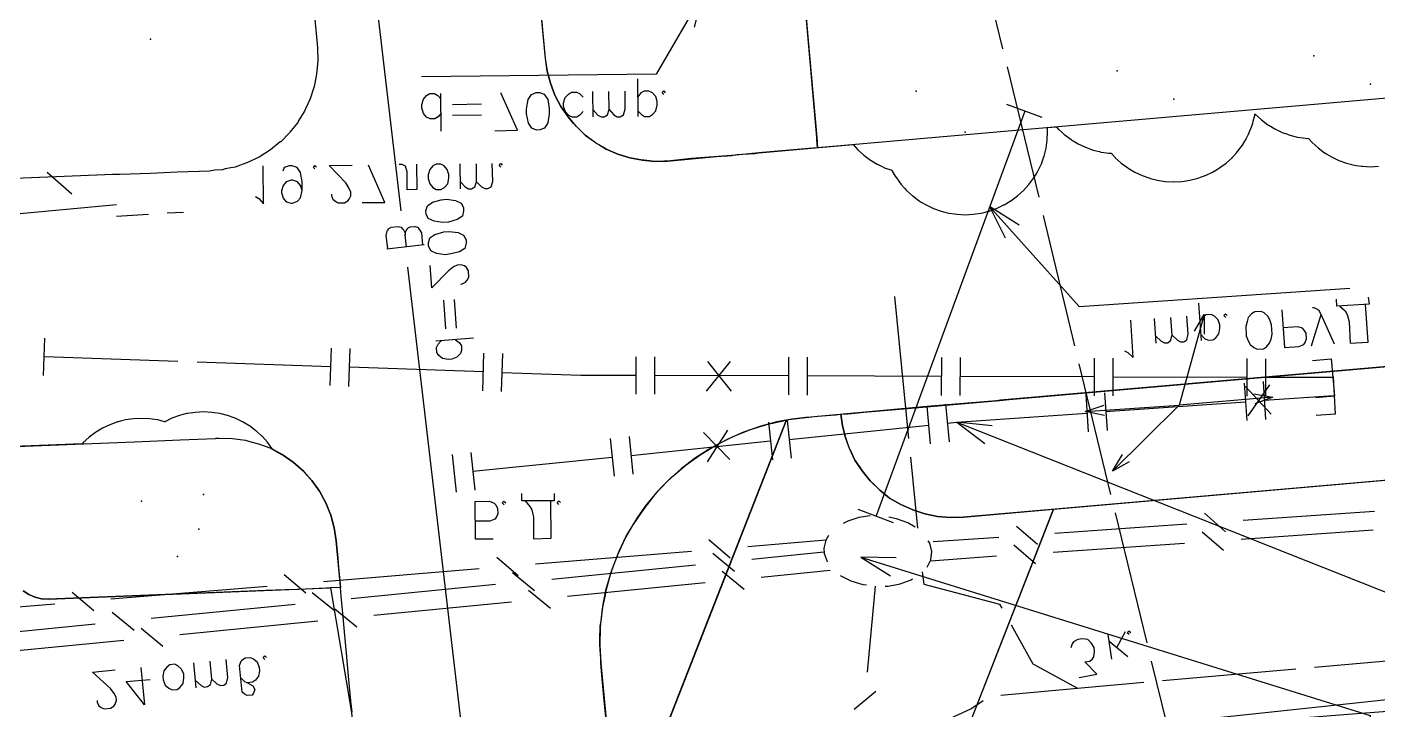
# Model space of a CAD drawing. Header units: metres. Extents: x 131 to 658, y 22 to 173.
# Drawn here: x 473.25 to 510.84, y 67.58 to 86.58 of the extents above; entities that cross this region are included whole.
import ezdxf

# ---------------------------------------------------------------- set-up
doc = ezdxf.new("R2010")
doc.units = ezdxf.units.M
for name, color, linetype in [('BUILDING', 7, 'Continuous'), ('ELECTR_CABLE', 7, 'Continuous'), ('ELECTR_CABLE_COMM', 7, 'Continuous'), ('GAS', 7, 'Continuous'), ('GRASS', 7, 'Continuous'), ('OVERHEAD_POWER_LINE', 7, 'Continuous'), ('ROAD', 7, 'Continuous'), ('SEWER', 7, 'Continuous'), ('SIDEWALK_PATH', 7, 'Continuous'), ('TREE', 7, 'Continuous'), ('WATER_PIPELINE', 7, 'Continuous')]:
    doc.layers.add(name, color=color, linetype=linetype)

msp = doc.modelspace()

# ---------------------------------------------------------------- linework, layer by layer
at = {"layer": 'BUILDING'}
msp.add_lwpolyline([(515.709, 48.254), (501.074, 46.691), (498.951, 66.577), (599.188, 77.278)], dxfattribs=at)
at = {"layer": 'ELECTR_CABLE'}
for points in [[(497.401, 79.083), (497.79, 75.132)], [(497.845, 74.611), (498.045, 72.636)], [(498.178, 71.426), (498.222, 71.082), (498.222, 71.082), (499.277, 70.805), (499.277, 70.805), (500.331, 70.527), (500.331, 70.527), (500.397, 70.416)], [(500.653, 69.95), (501.252, 68.863), (501.252, 68.863), (502.495, 68.186)], [(502.55, 68.486), (503.038, 68.574), (503.038, 68.574), (502.706, 68.918), (502.706, 68.918), (502.839, 68.94), (502.839, 68.94), (502.916, 69.007), (502.916, 69.007), (502.95, 69.063), (502.95, 69.063), (502.972, 69.218), (502.972, 69.218), (502.961, 69.318), (502.961, 69.318), (502.883, 69.451), (502.883, 69.451), (502.783, 69.54), (502.783, 69.54), (502.639, 69.562), (502.639, 69.562), (502.506, 69.54), (502.506, 69.54), (502.384, 69.473), (502.384, 69.473), (502.35, 69.418), (502.35, 69.418), (502.317, 69.307)], [(503.46, 68.996), (503.349, 69.684)], [(503.593, 69.318), (503.837, 69.762)], [(503.937, 69.684), (503.893, 69.717), (503.893, 69.717), (503.926, 69.784), (503.926, 69.784), (503.982, 69.739)], [(503.904, 69.063), (503.382, 69.484)], [(509.097, 68.774), (512.804, 69.096)], [(504.869, 68.397), (508.576, 68.73)], [(500.364, 67.997), (502.495, 68.186), (502.495, 68.186), (504.348, 68.352)], [(498.555, 64.302), (498.489, 65.101), (498.489, 65.101), (498.378, 66.41), (498.378, 66.41), (498.844, 67.298), (498.844, 67.298), (499.532, 67.609), (499.532, 67.609), (499.876, 67.842)]]:
    msp.add_lwpolyline(points, dxfattribs=at)
at = {"layer": 'ELECTR_CABLE_COMM'}
for points in [[(500.42, 85.974), (499.543, 89.603)], [(501.429, 81.846), (500.553, 85.475)], [(501.03, 84.243), (496.891, 72.98)], [(501.518, 84.065), (500.531, 84.432)], [(500.875, 81.069), (500.053, 81.591), (500.053, 81.591), (502.55, 78.806), (502.55, 78.806), (510.085, 79.316)], [(500.053, 81.591), (500.486, 80.714)], [(502.428, 77.718), (501.551, 81.336)], [(510.595, 79.072), (510.618, 78.872), (510.618, 78.872), (509.719, 78.817), (509.719, 78.817), (509.708, 79.016)], [(505.957, 77.862), (505.879, 78.905)], [(505.946, 78.018), (506.035, 77.918), (506.035, 77.918), (506.134, 77.873), (506.134, 77.873), (506.268, 77.884), (506.268, 77.884), (506.356, 77.94), (506.356, 77.94), (506.434, 78.051), (506.434, 78.051), (506.467, 78.195), (506.467, 78.195), (506.467, 78.295), (506.467, 78.295), (506.412, 78.439), (506.412, 78.439), (506.312, 78.539), (506.312, 78.539), (506.223, 78.584), (506.223, 78.584), (506.079, 78.572), (506.079, 78.572), (506.001, 78.517), (506.001, 78.517), (505.913, 78.417)], [(506.634, 78.506), (506.578, 78.561), (506.578, 78.561), (506.623, 78.606), (506.623, 78.606), (506.667, 78.561)], [(507.499, 77.618), (507.677, 77.629), (507.677, 77.629), (507.766, 77.685), (507.766, 77.685), (507.843, 77.785), (507.843, 77.785), (507.888, 77.896), (507.888, 77.896), (507.921, 78.04), (507.921, 78.04), (507.899, 78.295), (507.899, 78.295), (507.854, 78.439), (507.854, 78.439), (507.799, 78.539), (507.799, 78.539), (507.699, 78.628), (507.699, 78.628), (507.61, 78.672), (507.61, 78.672), (507.433, 78.661), (507.433, 78.661), (507.344, 78.606), (507.344, 78.606), (507.255, 78.506), (507.255, 78.506), (507.222, 78.395), (507.222, 78.395), (507.189, 78.251), (507.189, 78.251), (507.2, 77.995), (507.2, 77.995), (507.255, 77.851), (507.255, 77.851), (507.311, 77.751), (507.311, 77.751), (507.411, 77.663), (507.411, 77.663), (507.499, 77.618)], [(508.187, 78.717), (508.265, 77.663), (508.265, 77.663), (508.664, 77.696), (508.664, 77.696), (508.798, 77.751), (508.798, 77.751), (508.842, 77.807), (508.842, 77.807), (508.875, 77.907), (508.875, 77.907), (508.864, 78.062), (508.864, 78.062), (508.809, 78.151), (508.809, 78.151), (508.764, 78.206), (508.764, 78.206), (508.631, 78.24), (508.631, 78.24), (508.221, 78.217)], [(509.02, 77.718), (509.286, 78.584)], [(509.652, 77.762), (509.286, 78.584), (509.286, 78.584), (509.23, 78.683), (509.23, 78.683), (509.186, 78.728), (509.186, 78.728), (509.086, 78.772), (509.086, 78.772), (509.042, 78.772)], [(509.807, 78.817), (509.952, 78.683), (509.952, 78.683), (510.007, 78.584), (510.007, 78.584), (510.063, 78.384), (510.063, 78.384), (510.096, 77.785), (510.096, 77.785), (510.595, 77.818), (510.595, 77.818), (510.518, 78.872)], [(503.804, 77.574), (503.904, 77.529), (503.904, 77.529), (504.048, 77.385), (504.048, 77.385), (503.982, 78.428)], [(504.692, 77.785), (504.647, 78.473)], [(504.681, 77.984), (504.825, 77.84), (504.825, 77.84), (504.925, 77.796), (504.925, 77.796), (505.014, 77.796), (505.014, 77.796), (505.091, 77.862), (505.091, 77.862), (505.136, 78.007), (505.136, 78.007), (505.102, 78.506)], [(505.136, 78.007), (505.28, 77.873), (505.28, 77.873), (505.369, 77.829), (505.369, 77.829), (505.458, 77.829), (505.458, 77.829), (505.546, 77.884), (505.546, 77.884), (505.58, 78.04), (505.58, 78.04), (505.546, 78.539)], [(503.427, 73.579), (502.55, 77.208)], [(496.724, 72.98), (496.414, 72.935), (496.414, 72.935), (496.103, 72.835), (496.103, 72.835), (495.97, 72.769)], [(497.379, 72.791), (496.392, 73.157)], [(497.978, 72.669), (497.779, 72.791), (497.779, 72.791), (497.457, 72.902), (497.457, 72.902), (497.246, 72.946)], [(504.437, 69.451), (503.56, 73.069)], [(506.623, 72.536), (506.035, 73.057)], [(510.773, 73.102), (507.111, 72.858)], [(501.385, 72.181), (500.797, 72.691)], [(505.546, 72.747), (501.873, 72.491)], [(510.729, 72.58), (507.055, 72.325)], [(492.829, 71.803), (492.23, 72.314)], [(495.493, 72.303), (493.318, 72.125)], [(495.57, 72.436), (495.493, 72.303), (495.493, 72.303), (495.437, 72.081)], [(498.311, 71.559), (498.411, 71.759), (498.411, 71.759), (498.444, 71.992), (498.444, 71.992), (498.389, 72.225), (498.389, 72.225), (498.345, 72.292)], [(500.309, 72.38), (498.478, 72.258)], [(505.48, 72.214), (501.818, 71.959)], [(506.567, 72.014), (505.968, 72.525)], [(486.926, 71.315), (486.327, 71.826)], [(491.753, 71.992), (487.403, 71.637)], [(492.951, 71.437), (492.341, 71.937)], [(495.437, 71.97), (493.429, 71.77)], [(495.437, 72.081), (495.448, 71.937), (495.448, 71.937), (495.526, 71.715), (495.526, 71.715), (495.526, 71.704)], [(497.446, 71.815), (496.469, 71.837), (496.469, 71.837), (510.651, 67.431), (510.651, 67.431), (511.827, 54.515)], [(496.469, 71.837), (497.29, 71.315)], [(500.242, 71.859), (498.411, 71.726)], [(501.33, 71.648), (500.73, 72.17)], [(485.838, 71.504), (481.5, 71.149)], [(491.864, 71.615), (487.858, 71.215)], [(493.218, 70.938), (492.608, 71.437)], [(495.615, 71.459), (493.695, 71.271)], [(481.011, 70.827), (480.412, 71.337)], [(486.293, 71.071), (482.276, 70.672)], [(487.381, 70.894), (486.771, 71.393)], [(492.13, 71.115), (488.302, 70.738)], [(495.892, 71.326), (495.914, 71.315), (495.914, 71.315), (496.192, 71.171), (496.192, 71.171), (496.525, 71.071), (496.525, 71.071), (496.625, 71.06)], [(497.146, 71.027), (497.224, 71.027), (497.224, 71.027), (497.557, 71.093), (497.557, 71.093), (497.867, 71.204), (497.867, 71.204), (497.901, 71.226)], [(475.108, 70.339), (474.509, 70.849)], [(479.935, 71.016), (475.585, 70.66)], [(481.799, 70.35), (481.189, 70.838)], [(487.825, 70.405), (487.214, 70.905)], [(496.869, 71.027), (496.647, 68.63)], [(474.02, 70.527), (469.682, 70.172)], [(480.712, 70.516), (476.706, 70.128)], [(482.432, 69.884), (481.821, 70.383)], [(486.737, 70.583), (482.909, 70.206)], [(475.141, 69.973), (471.135, 69.573)], [(476.229, 69.795), (475.618, 70.294)], [(481.344, 70.05), (477.505, 69.673)], [(477.028, 69.351), (476.428, 69.85)], [(475.94, 69.518), (472.112, 69.14)], [(477.294, 68.142), (477.427, 68.153), (477.427, 68.153), (477.505, 68.208), (477.505, 68.208), (477.594, 68.319), (477.594, 68.319), (477.616, 68.474), (477.616, 68.474), (477.616, 68.574), (477.616, 68.574), (477.549, 68.719), (477.549, 68.719), (477.449, 68.807), (477.449, 68.807), (477.361, 68.852), (477.361, 68.852), (477.227, 68.841), (477.227, 68.841), (477.139, 68.774), (477.139, 68.774), (477.061, 68.674), (477.061, 68.674), (477.028, 68.519), (477.028, 68.519), (477.039, 68.419), (477.039, 68.419), (477.094, 68.275), (477.094, 68.275), (477.194, 68.186), (477.194, 68.186), (477.294, 68.142)], [(477.96, 68.197), (477.893, 68.896)], [(477.938, 68.397), (478.093, 68.264), (478.093, 68.264), (478.182, 68.219), (478.182, 68.219), (478.27, 68.23), (478.27, 68.23), (478.359, 68.286), (478.359, 68.286), (478.393, 68.441), (478.393, 68.441), (478.348, 68.94)], [(478.393, 68.441), (478.537, 68.308), (478.537, 68.308), (478.637, 68.264), (478.637, 68.264), (478.725, 68.275), (478.725, 68.275), (478.803, 68.33), (478.803, 68.33), (478.836, 68.486), (478.836, 68.486), (478.792, 68.985)], [(479.203, 68.474), (479.302, 68.375), (479.302, 68.375), (479.391, 68.341), (479.391, 68.341), (479.535, 68.252), (479.535, 68.252), (479.591, 68.153), (479.591, 68.153), (479.558, 68.053), (479.558, 68.053), (479.513, 67.997), (479.513, 67.997), (479.38, 67.986), (479.38, 67.986), (479.291, 68.031), (479.291, 68.031), (479.236, 68.075), (479.236, 68.075), (479.169, 68.818), (479.169, 68.818), (479.203, 68.918), (479.203, 68.918), (479.247, 68.974), (479.247, 68.974), (479.325, 69.029), (479.325, 69.029), (479.458, 69.04), (479.458, 69.04), (479.558, 69.007), (479.558, 69.007), (479.658, 68.918), (479.658, 68.918), (479.713, 68.763), (479.713, 68.763), (479.724, 68.674), (479.724, 68.674), (479.691, 68.519), (479.691, 68.519), (479.613, 68.408), (479.613, 68.408), (479.524, 68.352), (479.524, 68.352), (479.391, 68.341)], [(479.868, 68.985), (479.824, 69.029), (479.824, 69.029), (479.868, 69.085), (479.868, 69.085), (479.913, 69.04)], [(505.003, 67.132), (504.559, 68.94)], [(475.197, 67.842), (475.197, 67.798), (475.197, 67.798), (475.252, 67.698), (475.252, 67.698), (475.308, 67.653), (475.308, 67.653), (475.396, 67.609), (475.396, 67.609), (475.574, 67.631), (475.574, 67.631), (475.663, 67.687), (475.663, 67.687), (475.707, 67.742), (475.707, 67.742), (475.74, 67.842), (475.74, 67.842), (475.729, 67.942), (475.729, 67.942), (475.674, 68.042), (475.674, 68.042), (475.574, 68.175), (475.574, 68.175), (475.075, 68.63), (475.075, 68.63), (475.707, 68.696)], [(476.417, 68.763), (476.517, 67.72), (476.517, 67.72), (476.007, 68.375), (476.007, 68.375), (476.673, 68.43)], [(496.88, 68.097), (496.281, 67.598)]]:
    msp.add_lwpolyline(points, dxfattribs=at)
at = {"layer": 'GAS'}
for points in [[(473.71, 76.886), (473.743, 77.929)], [(481.688, 76.608), (481.722, 77.651)], [(482.21, 76.586), (482.243, 77.64)], [(485.938, 76.464), (485.972, 77.507)], [(486.46, 76.442), (486.493, 77.496)], [(477.449, 77.274), (473.732, 77.407)], [(481.71, 77.13), (477.982, 77.263)], [(485.961, 76.986), (482.232, 77.119)], [(490.211, 76.364), (490.211, 77.407)], [(490.732, 76.364), (490.732, 77.407)], [(492.829, 77.274), (492.164, 76.453)], [(492.197, 77.274), (492.852, 76.453)], [(494.461, 76.353), (494.461, 77.396)], [(494.982, 76.342), (494.982, 77.396)], [(498.711, 76.331), (498.722, 77.385)], [(499.232, 76.331), (499.243, 77.385)], [(502.972, 76.32), (502.972, 77.374)], [(503.493, 76.32), (503.493, 77.374)], [(507.222, 76.309), (507.222, 77.363)], [(507.743, 76.309), (507.743, 77.352)], [(509.042, 77.307), (509.563, 77.352), (509.563, 77.352), (509.652, 76.309), (509.652, 76.309), (509.131, 76.264)], [(490.211, 76.886), (488.668, 76.886), (488.668, 76.886), (486.482, 76.963)], [(494.461, 76.875), (490.732, 76.886)], [(498.711, 76.864), (494.982, 76.875)], [(502.972, 76.852), (499.243, 76.864)], [(507.222, 76.83), (503.493, 76.841)], [(507.666, 76.719), (507.732, 75.665)], [(509.608, 76.83), (507.743, 76.83)], [(509.097, 76.83), (509.619, 76.852), (509.619, 76.852), (509.674, 75.809), (509.674, 75.809), (509.142, 75.776)], [(502.728, 76.364), (502.794, 75.321)], [(503.249, 76.409), (503.327, 75.354)], [(507.144, 76.675), (507.211, 75.632)], [(507.888, 75.809), (507.178, 76.586)], [(507.255, 75.765), (507.854, 76.631)], [(507.699, 76.198), (509.641, 76.331)], [(498.3, 76.031), (498.4, 74.988)], [(498.822, 76.087), (498.922, 75.044)], [(503.283, 75.887), (507.178, 76.153)], [(493.895, 75.587), (494.006, 74.544)], [(494.416, 75.632), (494.527, 74.589)], [(498.877, 75.565), (499.143, 75.587), (499.143, 75.587), (502.761, 75.843)], [(500.12, 75.488), (499.143, 75.587), (499.143, 75.587), (514.99, 69.307), (514.99, 69.307), (516.044, 57.777)], [(499.143, 75.587), (499.92, 74.999)], [(490.011, 75.188), (490.122, 74.145)], [(492.818, 74.555), (492.086, 75.299)], [(492.197, 74.489), (492.763, 75.366)], [(494.472, 75.11), (498.356, 75.51)], [(489.489, 75.132), (489.6, 74.089)], [(490.066, 74.666), (493.95, 75.066)], [(485.084, 74.689), (485.195, 73.646)], [(485.605, 74.744), (485.716, 73.701)], [(485.661, 74.223), (489.545, 74.611)], [(486.227, 72.336), (485.739, 72.336), (485.739, 72.336), (485.727, 73.379), (485.727, 73.379), (486.127, 73.39), (486.127, 73.39), (486.26, 73.335), (486.26, 73.335), (486.305, 73.29), (486.305, 73.29), (486.349, 73.191), (486.349, 73.191), (486.36, 73.035), (486.36, 73.035), (486.316, 72.935), (486.316, 72.935), (486.271, 72.891), (486.271, 72.891), (486.138, 72.835), (486.138, 72.835), (485.727, 72.835)], [(486.538, 73.29), (486.482, 73.346), (486.482, 73.346), (486.526, 73.39), (486.526, 73.39), (486.582, 73.346)], [(487.925, 73.601), (487.925, 73.401), (487.925, 73.401), (487.026, 73.401), (487.026, 73.401), (487.026, 73.601)], [(487.115, 73.401), (487.248, 73.246), (487.248, 73.246), (487.303, 73.146), (487.303, 73.146), (487.348, 72.946), (487.348, 72.946), (487.348, 72.347), (487.348, 72.347), (487.847, 72.358), (487.847, 72.358), (487.836, 73.401)], [(488.058, 73.302), (488.013, 73.357), (488.013, 73.357), (488.058, 73.401), (488.058, 73.401), (488.102, 73.357)]]:
    msp.add_lwpolyline(points, dxfattribs=at)
at = {"layer": 'GRASS'}
for points in [[(516.854, 85.108), (509.63, 84.476), (498.012, 83.466), (495.26, 83.222), (495.237, 83.466), (495.237, 83.511), (494.694, 89.758), (494.694, 89.902), (494.705, 90.035), (494.716, 90.069), (494.76, 90.224), (494.849, 90.413), (494.86, 90.424), (494.971, 90.568), (495.126, 90.701), (495.293, 90.801), (495.493, 90.868), (497.129, 91.013), (495.681, 90.89), (495.526, 90.879), (495.681, 90.901), (512.726, 92.388)], [(481.256, 86.884), (481.3, 86.407), (481.333, 86.007), (481.333, 85.996), (481.344, 85.652), (481.344, 85.641), (481.311, 85.286), (481.311, 85.275), (481.244, 84.931), (481.223, 84.877), (481.133, 84.587), (481.003, 84.308), (480.978, 84.243), (480.8, 83.961), (480.789, 83.932), (480.568, 83.655), (480.556, 83.644), (480.312, 83.388), (480.301, 83.388), (480.024, 83.167), (479.713, 82.967), (479.391, 82.811), (479.047, 82.689), (478.87, 82.656), (478.781, 82.634), (478.77, 82.634), (478.692, 82.612), (478.481, 82.601), (478.326, 82.578), (478.037, 82.567), (477.427, 82.545), (476.684, 82.512), (475.829, 82.479), (475.629, 82.479), (475.419, 82.467), (469.504, 82.234)], [(513.691, 74.2), (499.321, 72.946), (498.966, 72.935), (498.955, 72.935), (498.6, 72.969), (498.245, 73.035), (497.912, 73.146), (497.579, 73.302), (497.268, 73.479), (496.991, 73.701), (496.835, 73.856), (496.724, 73.956), (496.502, 74.234), (496.303, 74.533), (496.147, 74.855), (496.036, 75.166), (495.959, 75.488), (495.914, 75.809), (496.092, 75.82), (496.303, 75.843), (496.547, 75.865), (497.657, 75.965), (500.226, 76.185), (500.231, 76.187), (500.242, 76.187), (500.597, 76.22), (514.967, 77.474)], [(469.426, 74.777), (476.229, 75.044), (476.24, 75.044), (477.516, 75.099), (478.492, 75.132), (478.515, 75.144), (478.603, 75.144), (478.97, 75.132), (479.336, 75.088), (479.48, 75.044), (479.691, 74.988), (480.035, 74.866), (480.323, 74.7), (480.357, 74.689), (480.656, 74.478), (480.934, 74.234), (481.034, 74.123), (481.178, 73.967), (481.389, 73.668), (481.566, 73.346), (481.666, 73.113), (481.71, 73.002), (481.799, 72.647), (481.855, 72.292), (481.899, 71.803), (481.921, 71.548), (481.977, 70.993), (481.699, 70.982), (481.577, 70.971), (480.812, 70.938), (480.423, 70.927), (479.902, 70.905), (473.843, 70.66), (473.654, 70.672), (473.477, 70.716), (473.299, 70.794), (473.144, 70.894)]]:
    msp.add_lwpolyline(points, dxfattribs=at)
at = {"layer": 'OVERHEAD_POWER_LINE'}
for points in [[(506.024, 78.584), (505.335, 76.065)], [(505.757, 78.118), (506.024, 78.584), (506.024, 78.584), (506.024, 78.04)], [(507.411, 76.375), (507.943, 76.287), (507.943, 76.287), (507.433, 76.098)], [(502.717, 75.887), (505.335, 76.065)], [(503.249, 75.776), (502.717, 75.887), (502.717, 75.887), (503.238, 76.065)], [(503.471, 74.223), (505.335, 76.065)], [(507.943, 76.287), (505.335, 76.065)], [(503.937, 74.489), (503.471, 74.223), (503.471, 74.223), (503.749, 74.689)]]:
    msp.add_lwpolyline(points, dxfattribs=at)
at = {"layer": 'ROAD'}
for points in [[(487.569, 86.862), (487.68, 85.708), (487.68, 85.707), (487.736, 85.353), (487.736, 85.352), (487.824, 85.02), (487.825, 85.02), (487.825, 85.019), (487.946, 84.688), (487.946, 84.687), (487.947, 84.687), (487.947, 84.686), (488.113, 84.377), (488.113, 84.376), (488.114, 84.375), (488.312, 84.088), (488.313, 84.088), (488.313, 84.087), (488.534, 83.822), (488.535, 83.821), (488.536, 83.821), (488.646, 83.722), (488.646, 83.721), (488.789, 83.578), (488.79, 83.577), (488.791, 83.576), (489.078, 83.367), (489.078, 83.366), (489.079, 83.366), (489.167, 83.311), (489.377, 83.189), (489.378, 83.189), (489.379, 83.188), (489.699, 83.045), (489.7, 83.045), (489.7, 83.044), (489.701, 83.044), (489.822, 83.011), (490.032, 82.945), (490.033, 82.945), (490.034, 82.944), (490.387, 82.878), (490.388, 82.878), (490.389, 82.878), (490.731, 82.845), (490.732, 82.845), (490.733, 82.845), (491.087, 82.856), (492.54, 82.989), (492.541, 82.989), (492.584, 82.989), (492.585, 82.989), (492.586, 82.989), (492.651, 83), (492.652, 83), (492.751, 83), (492.752, 83), (492.873, 83.011), (492.874, 83.011), (493.017, 83.033), (493.018, 83.033), (493.184, 83.045), (493.351, 83.056), (493.517, 83.067), (493.518, 83.067), (493.683, 83.089), (493.684, 83.089), (493.727, 83.089), (493.728, 83.089), (493.729, 83.089), (496.25, 83.313), (496.251, 83.313), (496.253, 83.312), (496.383, 83.169), (496.383, 83.168), (496.383, 83.168), (496.542, 83.025), (496.55, 83.017), (496.731, 82.883), (496.732, 82.882), (496.732, 82.882), (496.754, 82.869), (496.925, 82.767), (496.926, 82.766), (496.926, 82.766), (497.057, 82.704), (497.129, 82.67), (497.129, 82.67), (497.129, 82.67), (497.129, 82.67), (497.33, 82.598), (497.33, 82.598), (497.33, 82.597), (497.333, 82.59), (497.339, 82.578), (497.339, 82.577), (497.423, 82.437), (497.455, 82.384), (497.589, 82.203), (497.59, 82.202), (497.692, 82.09), (497.741, 82.036), (497.742, 82.035), (497.908, 81.884), (497.909, 81.884), (497.91, 81.884), (498.089, 81.75), (498.09, 81.749), (498.149, 81.714), (498.283, 81.634), (498.284, 81.633), (498.487, 81.537), (498.488, 81.537), (498.699, 81.461), (498.7, 81.461), (498.809, 81.433), (498.918, 81.406), (498.919, 81.406), (499.072, 81.383), (499.142, 81.373), (499.143, 81.373), (499.367, 81.362), (499.368, 81.362), (499.593, 81.373), (499.663, 81.383), (499.816, 81.406), (499.817, 81.406), (499.926, 81.433), (500.015, 81.456), (500.036, 81.461), (500.036, 81.461), (500.104, 81.485), (500.248, 81.537), (500.248, 81.537), (500.248, 81.537), (500.248, 81.537), (500.321, 81.571), (500.451, 81.633), (500.451, 81.633), (500.453, 81.634), (500.624, 81.736), (500.645, 81.749), (500.646, 81.749), (500.646, 81.75), (500.827, 81.884), (500.836, 81.892), (500.994, 82.035), (500.994, 82.035), (500.995, 82.036), (501.146, 82.203), (501.281, 82.384), (501.345, 82.492), (501.396, 82.577), (501.396, 82.577), (501.397, 82.578), (501.493, 82.782), (501.493, 82.782), (501.493, 82.782), (501.54, 82.913), (501.544, 82.925), (501.569, 82.994), (501.624, 83.213), (501.657, 83.437), (501.657, 83.437), (501.657, 83.437), (501.658, 83.447), (501.668, 83.655), (501.668, 83.661), (501.668, 83.662), (501.662, 83.784), (501.663, 83.784), (501.91, 83.806), (501.911, 83.806), (501.912, 83.805), (501.913, 83.805), (501.936, 83.78), (501.975, 83.736), (501.976, 83.735), (502.059, 83.66), (502.131, 83.595), (502.143, 83.584), (502.324, 83.45), (502.325, 83.449), (502.325, 83.449), (502.383, 83.414), (502.517, 83.334), (502.518, 83.333), (502.721, 83.237), (502.722, 83.237), (502.934, 83.161), (502.935, 83.161), (503.112, 83.117), (503.153, 83.106), (503.154, 83.106), (503.306, 83.083), (503.376, 83.073), (503.377, 83.073), (503.401, 83.072), (503.442, 83.07), (503.443, 83.069), (503.551, 82.95), (503.552, 82.949), (503.718, 82.798), (503.719, 82.797), (503.865, 82.69), (503.9, 82.664), (503.9, 82.663), (503.959, 82.628), (504.093, 82.547), (504.094, 82.547), (504.297, 82.451), (504.298, 82.451), (504.51, 82.375), (504.511, 82.375), (504.526, 82.371), (504.619, 82.347), (504.729, 82.32), (504.73, 82.32), (504.882, 82.297), (504.952, 82.287), (504.953, 82.287), (505.177, 82.276), (505.178, 82.276), (505.403, 82.287), (505.404, 82.287), (505.473, 82.297), (505.626, 82.32), (505.627, 82.32), (505.736, 82.347), (505.825, 82.37), (505.846, 82.375), (505.846, 82.375), (506.058, 82.451), (506.058, 82.451), (506.058, 82.451), (506.06, 82.452), (506.262, 82.547), (506.263, 82.547), (506.397, 82.628), (506.455, 82.663), (506.456, 82.663), (506.456, 82.664), (506.491, 82.69), (506.637, 82.797), (506.637, 82.798), (506.637, 82.798), (506.646, 82.806), (506.804, 82.949), (506.805, 82.95), (506.853, 83.003), (506.928, 83.086), (506.956, 83.117), (506.957, 83.118), (507.09, 83.297), (507.09, 83.298), (507.091, 83.298), (507.155, 83.406), (507.206, 83.491), (507.206, 83.491), (507.207, 83.492), (507.257, 83.599), (507.303, 83.695), (507.303, 83.696), (507.35, 83.827), (507.379, 83.908), (507.394, 83.967), (507.434, 84.126), (507.434, 84.127), (507.437, 84.145), (507.44, 84.164), (507.44, 84.165), (507.44, 84.164), (507.44, 84.164), (507.45, 84.153), (507.451, 84.153), (507.452, 84.152), (507.452, 84.151), (507.452, 84.151), (507.611, 84.008), (507.619, 84), (507.8, 83.866), (507.801, 83.865), (507.801, 83.865), (507.823, 83.852), (507.994, 83.75), (507.994, 83.749), (507.994, 83.749), (508.197, 83.654), (508.198, 83.653), (508.198, 83.653), (508.198, 83.653), (508.198, 83.653), (508.343, 83.601), (508.41, 83.577), (508.411, 83.577), (508.588, 83.533), (508.629, 83.522), (508.63, 83.522), (508.783, 83.499), (508.852, 83.489), (508.853, 83.489), (508.928, 83.485), (508.929, 83.485), (508.93, 83.485), (508.93, 83.485), (508.95, 83.463), (509.033, 83.371), (509.034, 83.371), (509.034, 83.371), (509.201, 83.219), (509.202, 83.219), (509.381, 83.085), (509.382, 83.085), (509.382, 83.085), (509.407, 83.07), (509.441, 83.049), (509.575, 82.969), (509.575, 82.969), (509.576, 82.969), (509.78, 82.872), (509.78, 82.872), (509.78, 82.872), (509.992, 82.796), (509.993, 82.796), (510.211, 82.741), (510.211, 82.741), (510.263, 82.733), (510.416, 82.711), (510.434, 82.708), (510.435, 82.708), (510.659, 82.697), (510.66, 82.697), (510.885, 82.708)], [(517.641, 77.707), (500.353, 76.198), (500.242, 76.187), (498.411, 76.031), (496.18, 75.832), (494.971, 75.721), (494.97, 75.721), (494.938, 75.721), (494.937, 75.721), (494.55, 75.676), (494.549, 75.676), (494.172, 75.61), (494.171, 75.61), (494.128, 75.599), (494.127, 75.599), (493.684, 75.477), (493.683, 75.476), (493.196, 75.31), (493.195, 75.31), (492.741, 75.111), (492.741, 75.11), (492.74, 75.11), (492.286, 74.866), (492.285, 74.866), (491.864, 74.6), (491.863, 74.599), (491.465, 74.29), (491.464, 74.289), (491.087, 73.945), (490.732, 73.58), (490.732, 73.579), (490.731, 73.578), (490.421, 73.18), (490.421, 73.179), (490.133, 72.758), (490.132, 72.757), (489.889, 72.326), (489.889, 72.325), (489.888, 72.325), (489.744, 72.015), (489.744, 72.014), (489.701, 71.914), (489.572, 71.586), (489.572, 71.585), (489.512, 71.427), (489.511, 71.426), (489.511, 71.425), (489.5, 71.382), (489.367, 70.894), (489.367, 70.893), (489.334, 70.738), (489.267, 70.395), (489.267, 70.394), (489.212, 69.896), (489.212, 69.895), (489.212, 69.894), (489.2, 69.385), (489.201, 69.384), (489.223, 68.885), (489.4, 67.021)], [(482.298, 67.52), (482.265, 67.831), (482.198, 68.519), (482.143, 69.162), (482.087, 69.751), (482.043, 70.272), (481.999, 70.738), (481.965, 71.127), (481.854, 72.291), (481.854, 72.292), (481.799, 72.646), (481.799, 72.647), (481.799, 72.648), (481.71, 73.001), (481.71, 73.002), (481.71, 73.003), (481.566, 73.345), (481.566, 73.346), (481.566, 73.347), (481.389, 73.667), (481.388, 73.668), (481.178, 73.967), (481.177, 73.968), (480.934, 74.233), (480.933, 74.234), (480.657, 74.477), (480.656, 74.478), (480.655, 74.478), (480.357, 74.688), (480.356, 74.689), (480.087, 74.837), (480.086, 74.838), (480.085, 74.839), (480.08, 74.848), (480.078, 74.851), (480.078, 74.851), (480.078, 74.852), (479.943, 75.033), (479.792, 75.2), (479.791, 75.201), (479.791, 75.201), (479.633, 75.344), (479.624, 75.352), (479.443, 75.486), (479.443, 75.487), (479.442, 75.487), (479.421, 75.5), (479.25, 75.602), (479.249, 75.602), (479.249, 75.603), (479.047, 75.698), (479.045, 75.699), (479.045, 75.699), (479.045, 75.699), (478.833, 75.775), (478.833, 75.775), (478.656, 75.819), (478.614, 75.83), (478.613, 75.83), (478.46, 75.853), (478.391, 75.863), (478.39, 75.863), (478.165, 75.874), (478.164, 75.874), (477.94, 75.863), (477.939, 75.863), (477.869, 75.853), (477.717, 75.83), (477.716, 75.83), (477.711, 75.829), (477.7, 75.826), (477.562, 75.791), (477.498, 75.775), (477.497, 75.775), (477.285, 75.699), (477.284, 75.699), (477.081, 75.603), (477.08, 75.602), (477.078, 75.602), (476.98, 75.627), (476.886, 75.65), (476.885, 75.65), (476.733, 75.673), (476.663, 75.683), (476.662, 75.683), (476.438, 75.694), (476.437, 75.694), (476.212, 75.683), (476.211, 75.683), (476.142, 75.673), (475.989, 75.65), (475.988, 75.65), (475.879, 75.623), (475.79, 75.6), (475.77, 75.595), (475.769, 75.595), (475.702, 75.571), (475.557, 75.519), (475.557, 75.519), (475.557, 75.519), (475.557, 75.519), (475.556, 75.518), (475.353, 75.423), (475.353, 75.422), (475.353, 75.422), (475.182, 75.32), (475.16, 75.307), (475.16, 75.307), (475.159, 75.306), (474.978, 75.172), (474.97, 75.164), (474.811, 75.021), (474.811, 75.021), (474.811, 75.02), (474.79, 74.997), (474.782, 74.989), (474.782, 74.989), (474.782, 74.988), (474.78, 74.988), (474.779, 74.987), (452.271, 74.101)]]:
    msp.add_lwpolyline(points, dxfattribs=at)
at = {"layer": 'SEWER'}
for points in [[(479.613, 81.868), (479.702, 81.813), (479.702, 81.813), (479.835, 81.668), (479.835, 81.668), (479.824, 82.723)], [(480.912, 82.035), (480.867, 82.179), (480.867, 82.179), (480.778, 82.279), (480.778, 82.279), (480.645, 82.323), (480.645, 82.323), (480.601, 82.323), (480.601, 82.323), (480.468, 82.279), (480.468, 82.279), (480.379, 82.179), (480.379, 82.179), (480.334, 82.024), (480.334, 82.024), (480.334, 81.979), (480.334, 81.979), (480.379, 81.824), (480.379, 81.824), (480.468, 81.724), (480.468, 81.724), (480.601, 81.68), (480.601, 81.68), (480.645, 81.68), (480.645, 81.68), (480.778, 81.735), (480.778, 81.735), (480.867, 81.835), (480.867, 81.835), (480.912, 82.035), (480.912, 82.035), (480.912, 82.279), (480.912, 82.279), (480.867, 82.534), (480.867, 82.534), (480.767, 82.678), (480.767, 82.678), (480.634, 82.723), (480.634, 82.723), (480.545, 82.723), (480.545, 82.723), (480.412, 82.678), (480.412, 82.678), (480.368, 82.578)], [(481.267, 82.634), (481.222, 82.678), (481.222, 82.678), (481.267, 82.734), (481.267, 82.734), (481.311, 82.689)], [(481.722, 81.935), (481.722, 81.89), (481.722, 81.89), (481.766, 81.791), (481.766, 81.791), (481.821, 81.746), (481.821, 81.746), (481.91, 81.691), (481.91, 81.691), (482.088, 81.691), (482.088, 81.691), (482.177, 81.746), (482.177, 81.746), (482.221, 81.791), (482.221, 81.791), (482.265, 81.89), (482.265, 81.89), (482.265, 81.99), (482.265, 81.99), (482.221, 82.09), (482.221, 82.09), (482.121, 82.246), (482.121, 82.246), (481.666, 82.734), (481.666, 82.734), (482.299, 82.745)], [(482.576, 81.702), (483.209, 81.702), (483.209, 81.702), (482.754, 82.745)], [(484.096, 82.767), (484.107, 82.068), (484.107, 82.068), (483.83, 82.057), (483.83, 82.057), (483.83, 82.556), (483.83, 82.556), (483.786, 82.712), (483.786, 82.712), (483.697, 82.756), (483.697, 82.756), (483.608, 82.756)], [(484.64, 82.068), (484.773, 82.068), (484.773, 82.068), (484.873, 82.123), (484.873, 82.123), (484.962, 82.223), (484.962, 82.223), (484.995, 82.379), (484.995, 82.379), (484.995, 82.479), (484.995, 82.479), (484.951, 82.623), (484.951, 82.623), (484.862, 82.723), (484.862, 82.723), (484.773, 82.767), (484.773, 82.767), (484.64, 82.767), (484.64, 82.767), (484.551, 82.723), (484.551, 82.723), (484.462, 82.623), (484.462, 82.623), (484.418, 82.467), (484.418, 82.467), (484.418, 82.368), (484.418, 82.368), (484.462, 82.223), (484.462, 82.223), (484.551, 82.123), (484.551, 82.123), (484.64, 82.068)], [(485.317, 82.079), (485.306, 82.778)], [(485.317, 82.279), (485.45, 82.135), (485.45, 82.135), (485.539, 82.079), (485.539, 82.079), (485.628, 82.079), (485.628, 82.079), (485.716, 82.135), (485.716, 82.135), (485.761, 82.279), (485.761, 82.279), (485.761, 82.778)], [(485.761, 82.279), (485.905, 82.135), (485.905, 82.135), (485.994, 82.09), (485.994, 82.09), (486.083, 82.09), (486.083, 82.09), (486.171, 82.135), (486.171, 82.135), (486.216, 82.29), (486.216, 82.29), (486.205, 82.789)], [(486.438, 82.689), (486.393, 82.734), (486.393, 82.734), (486.438, 82.789), (486.438, 82.789), (486.482, 82.745)], [(473.81, 82.545), (474.498, 81.946)], [(472.556, 81.347), (475.74, 81.646)], [(475.74, 81.324), (476.628, 81.38)], [(477.15, 81.413), (477.605, 81.435)]]:
    msp.add_lwpolyline(points, dxfattribs=at)
at = {"layer": 'SIDEWALK_PATH'}
for points in [[(494.86, 87.816), (494.993, 86.307), (495.237, 83.511), (495.26, 83.222), (495.126, 83.211), (493.728, 83.089), (492.985, 83.022), (491.753, 82.922), (491.087, 82.856), (490.976, 82.856), (490.732, 82.845), (490.433, 82.878), (490.388, 82.878), (490.033, 82.945), (489.7, 83.044), (489.378, 83.189), (489.29, 83.244), (489.079, 83.366), (488.79, 83.577), (488.535, 83.821), (488.468, 83.899), (488.313, 84.088), (488.158, 84.31), (488.113, 84.376), (487.947, 84.687), (487.914, 84.764), (487.825, 85.02), (487.736, 85.353), (487.681, 85.708), (487.314, 89.703)], [(489.389, 67.121), (489.323, 67.831), (489.267, 68.452), (489.223, 68.885), (489.223, 69.007), (489.201, 69.395), (489.201, 69.529), (489.212, 69.917), (489.234, 70.05), (489.278, 70.439), (489.301, 70.572), (489.378, 70.949), (489.423, 71.104), (489.523, 71.448), (489.733, 72.003), (489.933, 72.414), (489.978, 72.491), (490.2, 72.858), (490.255, 72.946), (490.499, 73.29), (490.566, 73.368), (490.832, 73.69), (490.91, 73.768), (491.198, 74.056), (491.287, 74.134), (491.598, 74.4), (492.019, 74.7), (492.463, 74.966), (492.929, 75.199), (493.418, 75.399), (493.917, 75.543), (494.017, 75.565), (494.128, 75.587), (494.272, 75.621), (494.394, 75.654), (489.8, 63.925)], [(489.8, 63.925), (492.208, 70.072), (494.394, 75.654), (494.427, 75.654), (494.461, 75.665), (494.771, 75.698), (494.938, 75.721), (495.26, 75.754), (495.77, 75.798), (495.914, 75.809), (495.959, 75.488), (496.036, 75.166), (496.125, 74.911), (496.147, 74.855), (496.214, 74.722), (496.303, 74.533), (496.347, 74.467), (496.447, 74.322), (496.502, 74.234), (496.724, 73.956), (496.991, 73.701), (497.268, 73.479), (497.579, 73.302), (497.912, 73.146), (498.245, 73.035), (498.6, 72.969), (498.955, 72.935), (499.321, 72.946), (501.829, 73.168), (498.278, 64.093)], [(512.227, 67.62), (510.041, 67.454), (499.266, 66.61), (501.829, 73.168), (512.659, 74.112)], [(473.144, 70.894), (473.299, 70.794), (473.477, 70.716), (473.654, 70.672), (473.699, 70.672), (473.843, 70.66), (481.699, 70.982), (482.288, 67.509), (482.543, 64.79), (482.554, 64.69), (482.543, 64.591), (482.509, 64.402), (482.443, 64.235), (482.343, 64.069), (482.221, 63.936), (482.066, 63.825), (481.91, 63.736), (481.733, 63.681), (481.544, 63.647), (470.78, 63.226)]]:
    msp.add_lwpolyline(points, dxfattribs=at)
at = {"layer": 'TREE'}
for p in [(476.682, 86.251), (509.079, 85.778), (503.602, 85.362), (510.66, 84.997), (498.01, 84.795), (505.178, 84.576), (499.368, 83.662), (476.438, 73.394), (478.165, 73.574), (478.035, 72.613), (477.438, 71.85)]:
    msp.add_point(p, dxfattribs=at)
at = {"layer": 'WATER_PIPELINE'}
for points in [[(483.664, 81.469), (482.032, 95.395)], [(491.831, 86.584), (492.075, 87.528), (492.075, 87.528), (490.765, 85.275), (490.765, 85.275), (484.229, 85.197)], [(490.266, 84.099), (490.255, 85.142)], [(484.784, 84.187), (484.696, 84.088), (484.696, 84.088), (484.607, 84.032), (484.607, 84.032), (484.474, 84.032), (484.474, 84.032), (484.374, 84.076), (484.374, 84.076), (484.285, 84.176), (484.285, 84.176), (484.241, 84.332), (484.241, 84.332), (484.241, 84.432), (484.241, 84.432), (484.285, 84.576), (484.285, 84.576), (484.374, 84.676), (484.374, 84.676), (484.462, 84.731), (484.462, 84.731), (484.596, 84.731), (484.596, 84.731), (484.684, 84.676), (484.684, 84.676), (484.773, 84.587)], [(484.784, 83.688), (484.773, 84.731)], [(486.271, 83.699), (486.904, 83.71), (486.904, 83.71), (486.438, 84.753)], [(487.436, 83.71), (487.303, 83.766), (487.303, 83.766), (487.214, 83.91), (487.214, 83.91), (487.159, 84.165), (487.159, 84.165), (487.159, 84.31), (487.159, 84.31), (487.203, 84.565), (487.203, 84.565), (487.292, 84.709), (487.292, 84.709), (487.425, 84.764), (487.425, 84.764), (487.514, 84.764), (487.514, 84.764), (487.647, 84.72), (487.647, 84.72), (487.747, 84.565), (487.747, 84.565), (487.792, 84.321), (487.792, 84.321), (487.792, 84.165), (487.792, 84.165), (487.747, 83.921), (487.747, 83.921), (487.658, 83.766), (487.658, 83.766), (487.525, 83.721), (487.525, 83.721), (487.436, 83.71)], [(488.735, 84.232), (488.646, 84.132), (488.646, 84.132), (488.557, 84.076), (488.557, 84.076), (488.424, 84.076), (488.424, 84.076), (488.335, 84.121), (488.335, 84.121), (488.246, 84.221), (488.246, 84.221), (488.191, 84.376), (488.191, 84.376), (488.191, 84.476), (488.191, 84.476), (488.235, 84.62), (488.235, 84.62), (488.324, 84.72), (488.324, 84.72), (488.413, 84.776), (488.413, 84.776), (488.546, 84.776), (488.546, 84.776), (488.635, 84.731), (488.635, 84.731), (488.735, 84.631)], [(489.012, 84.088), (489.001, 84.787)], [(489.001, 84.287), (489.145, 84.132), (489.145, 84.132), (489.234, 84.088), (489.234, 84.088), (489.323, 84.088), (489.323, 84.088), (489.412, 84.143), (489.412, 84.143), (489.456, 84.287), (489.456, 84.287), (489.445, 84.787)], [(489.456, 84.287), (489.589, 84.143), (489.589, 84.143), (489.678, 84.088), (489.678, 84.088), (489.767, 84.088), (489.767, 84.088), (489.855, 84.143), (489.855, 84.143), (489.9, 84.298), (489.9, 84.298), (489.9, 84.798)], [(490.266, 84.243), (490.355, 84.154), (490.355, 84.154), (490.444, 84.099), (490.444, 84.099), (490.577, 84.099), (490.577, 84.099), (490.666, 84.154), (490.666, 84.154), (490.754, 84.254), (490.754, 84.254), (490.799, 84.409), (490.799, 84.409), (490.799, 84.509), (490.799, 84.509), (490.754, 84.654), (490.754, 84.654), (490.666, 84.753), (490.666, 84.753), (490.566, 84.798), (490.566, 84.798), (490.433, 84.798), (490.433, 84.798), (490.344, 84.753), (490.344, 84.753), (490.255, 84.642)], [(490.976, 84.709), (490.932, 84.753), (490.932, 84.753), (490.976, 84.809), (490.976, 84.809), (491.021, 84.753)], [(485.095, 84.432), (485.905, 84.443)], [(485.095, 84.132), (485.905, 84.143)], [(485.406, 81.469), (485.372, 81.324), (485.372, 81.324), (485.228, 81.225), (485.228, 81.225), (484.984, 81.158), (484.984, 81.158), (484.829, 81.147), (484.829, 81.147), (484.585, 81.18), (484.585, 81.18), (484.418, 81.258), (484.418, 81.258), (484.363, 81.38), (484.363, 81.38), (484.351, 81.469), (484.351, 81.469), (484.396, 81.613), (484.396, 81.613), (484.54, 81.713), (484.54, 81.713), (484.784, 81.779), (484.784, 81.779), (484.929, 81.791), (484.929, 81.791), (485.184, 81.757), (485.184, 81.757), (485.339, 81.68), (485.339, 81.68), (485.406, 81.558), (485.406, 81.558), (485.406, 81.469)], [(483.297, 80.415), (483.253, 80.792), (483.253, 80.792), (483.253, 80.814), (483.253, 80.814), (483.264, 80.847), (483.264, 80.847), (483.275, 80.903), (483.275, 80.903), (483.286, 80.925), (483.286, 80.925), (483.32, 80.969), (483.32, 80.969), (483.342, 80.992), (483.342, 80.992), (483.375, 81.003), (483.375, 81.003), (483.386, 81.014), (483.386, 81.014), (483.586, 81.036), (483.586, 81.036), (483.619, 81.025), (483.619, 81.025), (483.664, 81.014), (483.664, 81.014), (483.697, 80.98), (483.697, 80.98), (483.719, 80.958), (483.719, 80.958), (483.741, 80.925), (483.741, 80.925), (483.763, 80.881), (483.763, 80.881), (483.774, 80.847), (483.774, 80.847), (483.774, 80.803), (483.774, 80.803), (483.786, 80.858), (483.786, 80.858), (483.797, 80.892), (483.797, 80.892), (483.808, 80.925), (483.808, 80.925), (483.83, 80.958), (483.83, 80.958), (483.852, 80.98), (483.852, 80.98), (483.863, 81.003), (483.863, 81.003), (483.897, 81.014), (483.897, 81.014), (483.919, 81.025), (483.919, 81.025), (484.041, 81.036), (484.041, 81.036), (484.052, 81.036), (484.052, 81.036), (484.085, 81.025), (484.085, 81.025), (484.118, 81.014), (484.118, 81.014), (484.141, 81.003), (484.141, 81.003), (484.152, 80.98), (484.152, 80.98), (484.185, 80.936), (484.185, 80.936), (484.218, 80.881), (484.218, 80.881), (484.229, 80.858), (484.229, 80.858), (484.263, 80.526)], [(485.472, 80.57), (485.439, 80.426), (485.439, 80.426), (485.295, 80.326), (485.295, 80.326), (485.051, 80.27), (485.051, 80.27), (484.895, 80.248), (484.895, 80.248), (484.651, 80.281), (484.651, 80.281), (484.496, 80.359), (484.496, 80.359), (484.429, 80.492), (484.429, 80.492), (484.429, 80.581), (484.429, 80.581), (484.462, 80.714), (484.462, 80.714), (484.607, 80.814), (484.607, 80.814), (484.851, 80.881), (484.851, 80.881), (485.006, 80.892), (485.006, 80.892), (485.25, 80.87), (485.25, 80.87), (485.406, 80.792), (485.406, 80.792), (485.472, 80.659), (485.472, 80.659), (485.472, 80.57)], [(484.307, 80.526), (483.264, 80.403)], [(483.819, 80.47), (483.774, 80.803)], [(485.483, 65.967), (483.852, 79.904)], [(485.317, 79.427), (485.361, 79.438), (485.361, 79.438), (485.461, 79.482), (485.461, 79.482), (485.506, 79.538), (485.506, 79.538), (485.55, 79.627), (485.55, 79.627), (485.539, 79.804), (485.539, 79.804), (485.483, 79.893), (485.483, 79.893), (485.428, 79.937), (485.428, 79.937), (485.328, 79.971), (485.328, 79.971), (485.228, 79.96), (485.228, 79.96), (485.128, 79.915), (485.128, 79.915), (484.984, 79.804), (484.984, 79.804), (484.518, 79.327), (484.518, 79.327), (484.474, 79.948)], [(484.906, 78.184), (484.851, 78.983)], [(485.206, 78.206), (485.15, 79.005)], [(485.683, 77.929), (484.629, 77.84)], [(485.184, 77.884), (485.284, 77.807), (485.284, 77.807), (485.35, 77.718), (485.35, 77.718), (485.35, 77.585), (485.35, 77.585), (485.317, 77.496), (485.317, 77.496), (485.217, 77.396), (485.217, 77.396), (485.073, 77.341), (485.073, 77.341), (484.973, 77.33), (484.973, 77.33), (484.818, 77.363), (484.818, 77.363), (484.718, 77.441), (484.718, 77.441), (484.662, 77.529), (484.662, 77.529), (484.651, 77.663), (484.651, 77.663), (484.696, 77.762), (484.696, 77.762), (484.784, 77.851)]]:
    msp.add_lwpolyline(points, dxfattribs=at)

doc.saveas('drawing.dxf')
